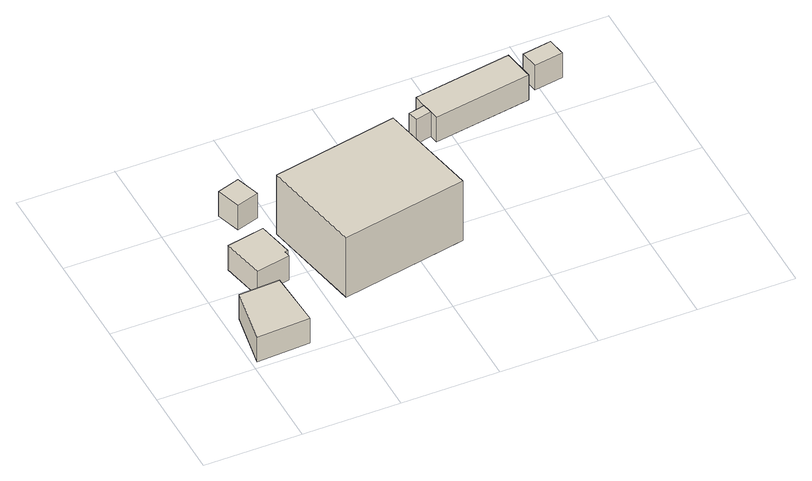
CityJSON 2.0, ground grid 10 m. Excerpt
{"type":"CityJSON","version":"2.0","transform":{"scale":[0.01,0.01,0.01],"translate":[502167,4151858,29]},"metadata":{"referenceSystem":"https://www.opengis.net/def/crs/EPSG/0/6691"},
"CityObjects":{
"building1":{"type":"Building","attributes":{"usage":"461","yearOfConstruction":"0001","measuredHeight":2.8,"storeysAboveGround":9999,"BuildingIDAttribute.prefecture":"07","BuildingIDAttribute.city":"07212","BuildingDetailAttribute.totalFloorArea":-9999,"BuildingDetailAttribute.buildingFootprintArea":-9999,"BuildingDetailAttribute.buildingRoofEdgeArea":-9999,"BuildingDetailAttribute.buildingStructureType":"611","BuildingDetailAttribute.buildingStructureOrgType":"9","BuildingDetailAttribute.majorUsage":"9","BuildingDetailAttribute.orgUsage":"999","BuildingDetailAttribute.surveyYear":"0001"},"geometry":[{"type":"Solid","lod":"1","boundaries":[[[[0,1,2,3]],[[2,4,5,3]],[[1,6,4,2]],[[0,7,6,1]],[[3,5,7,0]],[[4,6,7,5]]]]}]},
"building2":{"type":"Building","attributes":{"usage":"461","yearOfConstruction":"0001","measuredHeight":3,"storeysAboveGround":9999,"BuildingIDAttribute.prefecture":"07","BuildingIDAttribute.city":"07212","BuildingDetailAttribute.totalFloorArea":-9999,"BuildingDetailAttribute.buildingFootprintArea":-9999,"BuildingDetailAttribute.buildingRoofEdgeArea":-9999,"BuildingDetailAttribute.buildingStructureType":"611","BuildingDetailAttribute.buildingStructureOrgType":"9","BuildingDetailAttribute.majorUsage":"9","BuildingDetailAttribute.orgUsage":"999","BuildingDetailAttribute.surveyYear":"0001"},"geometry":[{"type":"Solid","lod":"1","boundaries":[[[[8,9,10,11,12,13]],[[12,14,15,13]],[[11,16,14,12]],[[10,17,16,11]],[[9,18,17,10]],[[8,19,18,9]],[[13,15,19,8]],[[14,16,17,18,19,15]]]]}]},
"building3":{"type":"Building","attributes":{"usage":"461","yearOfConstruction":"0001","measuredHeight":2.3,"storeysAboveGround":9999,"BuildingIDAttribute.prefecture":"07","BuildingIDAttribute.city":"07212","BuildingDetailAttribute.totalFloorArea":-9999,"BuildingDetailAttribute.buildingFootprintArea":-9999,"BuildingDetailAttribute.buildingRoofEdgeArea":-9999,"BuildingDetailAttribute.buildingStructureType":"611","BuildingDetailAttribute.buildingStructureOrgType":"9","BuildingDetailAttribute.majorUsage":"9","BuildingDetailAttribute.orgUsage":"999","BuildingDetailAttribute.surveyYear":"0001"},"geometry":[{"type":"Solid","lod":"1","boundaries":[[[[20,21,22,23]],[[22,24,25,23]],[[21,26,24,22]],[[20,27,26,21]],[[23,25,27,20]],[[24,26,27,25]]]]}]},
"building4":{"type":"Building","attributes":{"usage":"461","yearOfConstruction":"0001","measuredHeight":7.3,"storeysAboveGround":9999,"BuildingIDAttribute.prefecture":"07","BuildingIDAttribute.city":"07212","BuildingDetailAttribute.totalFloorArea":-9999,"BuildingDetailAttribute.buildingFootprintArea":-9999,"BuildingDetailAttribute.buildingRoofEdgeArea":-9999,"BuildingDetailAttribute.buildingStructureType":"611","BuildingDetailAttribute.buildingStructureOrgType":"9","BuildingDetailAttribute.majorUsage":"9","BuildingDetailAttribute.orgUsage":"999","BuildingDetailAttribute.surveyYear":"0001"},"geometry":[{"type":"Solid","lod":"1","boundaries":[[[[28,29,30,31]],[[30,32,33,31]],[[29,34,32,30]],[[28,35,34,29]],[[31,33,35,28]],[[32,34,35,33]]]]}]},
"building5":{"type":"Building","attributes":{"usage":"461","yearOfConstruction":"0001","measuredHeight":1.1,"storeysAboveGround":9999,"BuildingIDAttribute.prefecture":"07","BuildingIDAttribute.city":"07212","BuildingDetailAttribute.totalFloorArea":-9999,"BuildingDetailAttribute.buildingFootprintArea":-9999,"BuildingDetailAttribute.buildingRoofEdgeArea":-9999,"BuildingDetailAttribute.buildingStructureType":"611","BuildingDetailAttribute.buildingStructureOrgType":"9","BuildingDetailAttribute.majorUsage":"9","BuildingDetailAttribute.orgUsage":"999","BuildingDetailAttribute.surveyYear":"0001"},"geometry":[{"type":"Solid","lod":"1","boundaries":[[[[36,37,38,39]],[[38,40,41,39]],[[37,42,40,38]],[[36,43,42,37]],[[39,41,43,36]],[[40,42,43,41]]]]}]},
"building6":{"type":"Building","attributes":{"usage":"461","yearOfConstruction":"0001","measuredHeight":3.4,"storeysAboveGround":9999,"BuildingIDAttribute.prefecture":"07","BuildingIDAttribute.city":"07212","BuildingDetailAttribute.totalFloorArea":-9999,"BuildingDetailAttribute.buildingFootprintArea":-9999,"BuildingDetailAttribute.buildingRoofEdgeArea":-9999,"BuildingDetailAttribute.buildingStructureType":"611","BuildingDetailAttribute.buildingStructureOrgType":"9","BuildingDetailAttribute.majorUsage":"9","BuildingDetailAttribute.orgUsage":"999","BuildingDetailAttribute.surveyYear":"0001"},"geometry":[{"type":"Solid","lod":"1","boundaries":[[[[44,45,46,47]],[[46,48,49,47]],[[45,50,48,46]],[[44,51,50,45]],[[47,49,51,44]],[[48,50,51,49]]]]}]},
"building7":{"type":"Building","attributes":{"usage":"461","yearOfConstruction":"0001","measuredHeight":2.3,"storeysAboveGround":9999,"BuildingIDAttribute.prefecture":"07","BuildingIDAttribute.city":"07212","BuildingDetailAttribute.totalFloorArea":-9999,"BuildingDetailAttribute.buildingFootprintArea":-9999,"BuildingDetailAttribute.buildingRoofEdgeArea":-9999,"BuildingDetailAttribute.buildingStructureType":"611","BuildingDetailAttribute.buildingStructureOrgType":"9","BuildingDetailAttribute.majorUsage":"9","BuildingDetailAttribute.orgUsage":"999","BuildingDetailAttribute.surveyYear":"0001"},"geometry":[{"type":"Solid","lod":"1","boundaries":[[[[52,53,54,55]],[[54,56,57,55]],[[53,58,56,54]],[[52,59,58,53]],[[55,57,59,52]],[[56,58,59,57]]]]}]}
},
"vertices":[
[21,18,89],[127,619,89],[545,640,89],[575,46,89],[545,640,389],[575,46,389],[127,619,389],[21,18,389],
[419,844,79],[331,1283,79],[720,1361,79],[795,987,79],[762,980,79],[775,916,79],[762,980,379],[775,916,379],[795,987,379],[720,1361,379],[331,1283,379],[419,844,379],
[650,1747,73],[569,1997,73],[803,2073,73],[884,1822,73],[803,2073,373],[884,1822,373],[569,1997,373],[650,1747,373],
[1157,505,55],[953,1562,55],[2253,1813,55],[2458,756,55],[2253,1813,782],[2458,756,782],[953,1562,782],[1157,505,782],
[2649,2154,37],[2625,2261,37],[2793,2298,37],[2816,2191,37],[2793,2298,337],[2816,2191,337],[2625,2261,337],[2649,2154,337],
[2831,2111,28],[2779,2439,28],[3792,2600,28],[3844,2272,28],[3792,2600,330],[3844,2272,330],[2779,2439,330],[2831,2111,330],
[3948,2360,35],[3917,2552,35],[4221,2603,35],[4252,2411,35],[4221,2603,335],[4252,2411,335],[3917,2552,335],[3948,2360,335]
]}
